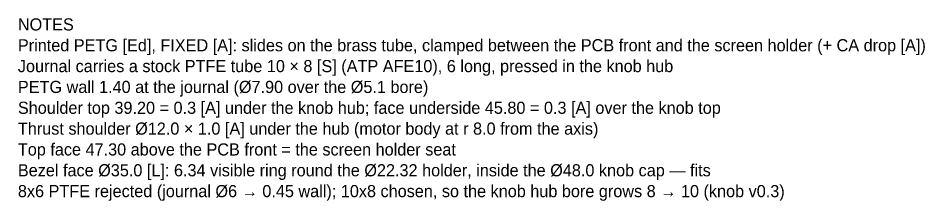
# Model space of a CAD drawing. Header units: millimetres. Extents: x -23 to 152, y -22 to 130.
# Drawn here: x 47.5 to 152.1, y 109 to 130 of the extents above; entities that cross this region are included whole.
import ezdxf

# ---------------------------------------------------------------- set-up
doc = ezdxf.new("R2010")
doc.units = ezdxf.units.MM
doc.layers.add('TEXT', color=7, linetype='CONTINUOUS')

msp = doc.modelspace()

# ---------------------------------------------------------------- texts
at = {"layer": 'TEXT'}
for s, p in [('NOTES', (47.5, 128.6)), ('Printed PETG [Ed], FIXED [A]: slides on the brass tube, clamped between the PCB front and the screen holder (+ CA drop [A])', (47.5, 126.2)), ('Journal carries a stock PTFE tube 10 × 8 [S] (ATP AFE10), 6 long, pressed in the knob hub', (47.5, 123.8)), ('PETG wall 1.40 at the journal (Ø7.90 over the Ø5.1 bore)', (47.5, 121.4)), ('Shoulder top 39.20 = 0.3 [A] under the knob hub; face underside 45.80 = 0.3 [A] over the knob top', (47.5, 119)), ('Thrust shoulder Ø12.0 × 1.0 [A] under the hub (motor body at r 8.0 from the axis)', (47.5, 116.6)), ('Top face 47.30 above the PCB front = the screen holder seat', (47.5, 114.2)), ('Bezel face Ø35.0 [L]: 6.34 visible ring round the Ø22.32 holder, inside the Ø48.0 knob cap — fits', (47.5, 111.8)), ('8x6 PTFE rejected (journal Ø6 → 0.45 wall); 10x8 chosen, so the knob hub bore grows 8 → 10 (knob v0.3)', (47.5, 109.4))]:
    msp.add_text(s, height=1.4, dxfattribs=at).set_placement(p)

doc.saveas('drawing.dxf')
